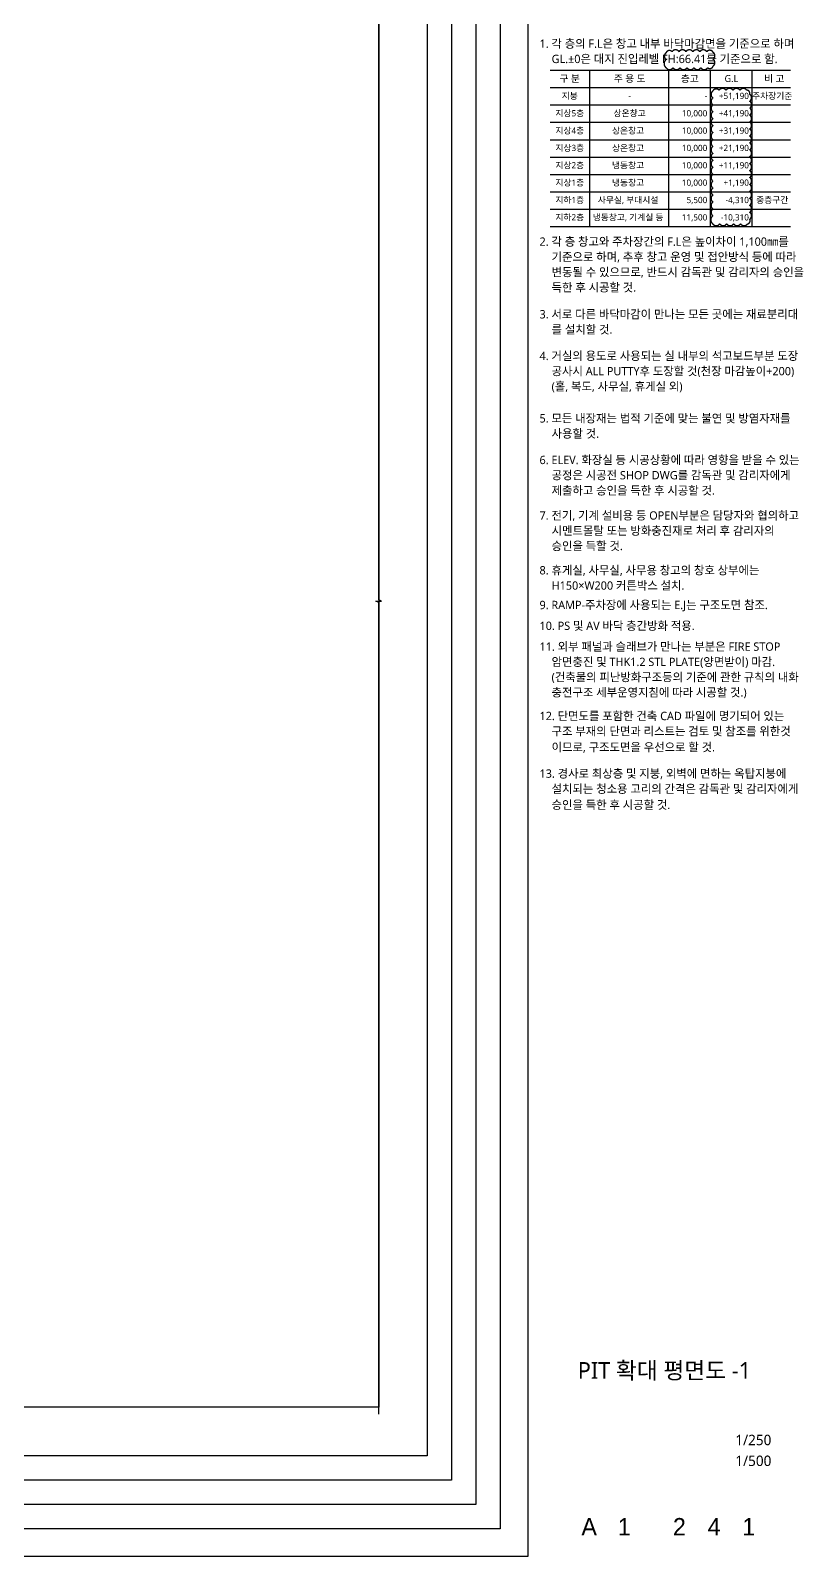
# Model space of a CAD drawing. Header units: millimetres. Extents: x 45782458 to 46215946, y 191740 to 1509539.
# Drawn here: x 45941881 to 45997585, y 1343740 to 1453706 of the extents above; entities that cross this region are included whole.
import ezdxf
from ezdxf.enums import TextEntityAlignment as Align

# ---------------------------------------------------------------- set-up
doc = ezdxf.new("R2010")
doc.units = ezdxf.units.MM
doc.header["$LTSCALE"] = 1000
doc.header["$MEASUREMENT"] = 0
doc.linetypes.add('ACAD_ISO03W100', pattern=[30, 12, -18])
doc.layers.get('0').update_dxf_attribs({"linetype": 'CONTINUOUS'})
doc.layers.get('Defpoints').update_dxf_attribs({"color": 171, "linetype": 'CONTINUOUS'})
for name, color, linetype in [('SYM', 7, 'CONTINUOUS'), ('TEXT(MIN)', 7, 'CONTINUOUS'), ('TEXT-TITLE', 6, 'CONTINUOUS'), ('TEXT-기입', 6, 'CONTINUOUS')]:
    doc.layers.add(name, color=color, linetype=linetype)
doc.layers.add('VE변경사항적용-20220616', color=10, linetype='CONTINUOUS', plot=False)
doc.styles.add('CGS', font='cgse', dxfattribs={"bigfont": 'cgs'})
doc.styles.add('나눔바른고딕', font='NanumBarunGothic.ttf')

# ---------------------------------------------------------------- blocks, each defined once
blk = doc.blocks.new('sadnjfknkfggfhfgh')
at = {"layer": 'TEXT(MIN)'}
for points in [[(43152817, 1561090), (43187500, 1561090)], [(43158517, 1561090), (43158517, 1538590)], [(43169917, 1561090), (43169917, 1538590)], [(43175917, 1561090), (43175917, 1538590)], [(43181917, 1561090), (43181917, 1538590)], [(43152817, 1558590), (43187500, 1558590)], [(43152817, 1556090), (43187500, 1556090)], [(43152817, 1553590), (43187500, 1553590)], [(43152817, 1551090), (43187500, 1551090)], [(43152817, 1548590), (43187500, 1548590)], [(43152817, 1546090), (43187500, 1546090)], [(43152817, 1543590), (43187500, 1543590)], [(43152817, 1541090), (43187500, 1541090)], [(43152817, 1538590), (43187500, 1538590)]]:
    blk.add_lwpolyline(points, dxfattribs=at)
at = {"layer": 'VE변경사항적용-20220616', "linetype": 'ACAD_ISO03W100'}
for points in [[(43169553, 1561457, 0.5205671), (43170553, 1561457, 0.5205671), (43171553, 1561457, 0.5205671), (43172553, 1561457, 0.5205671), (43173553, 1561457, 0.5205671), (43174553, 1561457, 0.5205671), (43175553, 1561457, 0.5205671), (43176324, 1561686, 0.5205671), (43176324, 1562686, 0.5205671), (43176324, 1563686, 0.5205671), (43175411, 1563773, 0.5205671), (43174411, 1563773, 0.5205671), (43173411, 1563773, 0.5205671), (43172411, 1563773, 0.5205671), (43171411, 1563773, 0.5205671), (43170411, 1563773, 0.5205671), (43169553, 1563630, 0.5205671), (43169553, 1562630, 0.5205671)], [(43176283, 1538961, 0.5205671), (43177283, 1538961, 0.5205671), (43178283, 1538961, 0.5205671), (43179283, 1538961, 0.5205671), (43180283, 1538961, 0.5205671), (43181283, 1538961, 0.5205671), (43181611, 1539632, 0.5205671), (43181611, 1540632, 0.5205671), (43181611, 1541632, 0.5205671), (43181611, 1542632, 0.5205671), (43181611, 1543632, 0.5205671), (43181611, 1544632, 0.5205671), (43181611, 1545632, 0.5205671), (43181611, 1546632, 0.5205671), (43181611, 1547632, 0.5205671), (43181611, 1548632, 0.5205671), (43181611, 1549632, 0.5205671), (43181611, 1550632, 0.5205671), (43181611, 1551632, 0.5205671), (43181611, 1552632, 0.5205671), (43181611, 1553632, 0.5205671), (43181611, 1554632, 0.5205671), (43181611, 1555632, 0.5205671), (43181611, 1556632, 0.5205671), (43181611, 1557632, 0.5205671), (43181186, 1558208, 0.5205671), (43180186, 1558208, 0.5205671), (43179186, 1558208, 0.5205671), (43178186, 1558208, 0.5205671), (43177186, 1558208, 0.5205671), (43176283, 1558111, 0.5205671), (43176283, 1557111, 0.5205671), (43176283, 1556111, 0.5205671), (43176283, 1555111, 0.5205671), (43176283, 1554111, 0.5205671), (43176283, 1553111, 0.5205671), (43176283, 1552111, 0.5205671), (43176283, 1551111, 0.5205671), (43176283, 1550111, 0.5205671), (43176283, 1549111, 0.5205671), (43176283, 1548111, 0.5205671), (43176283, 1547111, 0.5205671), (43176283, 1546111, 0.5205671), (43176283, 1545111, 0.5205671), (43176283, 1544111, 0.5205671), (43176283, 1543111, 0.5205671), (43176283, 1542111, 0.5205671), (43176283, 1541111, 0.5205671), (43176283, 1540111, 0.5205671)]]:
    blk.add_lwpolyline(points, format="xyb", close=True, dxfattribs=at)
at = {"layer": 'TEXT(MIN)', "style": '나눔바른고딕'}
for s, p in [('1. 각 층의 F.L은 창고 내부 바닥마감면을 기준으로 하며', (43151304, 1564928)), ('GL.±0은 대지 진입레벨 FH:66.41를 기준으로 함.', (43153044, 1562728)), ('2. 각 층 창고와 주차장간의 F.L은 높이차이 1,100㎜를', (43151304, 1536398)), ('기준으로 하며, 추후 창고 운영 및 접안방식 등에 따라', (43153044, 1534198)), ('변동될 수 있으므로, 반드시 감독관 및 감리자의 승인을', (43153044, 1531998)), ('득한 후 시공할 것.', (43153044, 1529798)), ('3. 서로 다른 바닥마감이 만나는 모든 곳에는 재료분리대', (43151304, 1525928)), ('를 설치할 것.', (43153044, 1523728)), ('4. 거실의 용도로 사용되는 실 내부의 석고보드부분 도장', (43151304, 1519928)), ('공사시 ALL PUTTY후 도장할 것(천장 마감높이+200)', (43153044, 1517728)), ('(홀, 복도, 사무실, 휴게실 외)', (43153044, 1515528)), ('5. 모든 내장재는 법적 기준에 맞는 불연 및 방염자재를', (43151304, 1510928)), ('사용할 것.', (43153044, 1508728)), ('6. ELEV. 화장실 등 시공상황에 따라 영향을 받을 수 있는', (43151304, 1504928)), ('공정은 시공전 SHOP DWG를 감독관 및 감리자에게', (43153044, 1502728)), ('제출하고 승인을 득한 후 시공할 것.', (43153044, 1500528)), ('7. 전기, 기계 설비용 등 OPEN부분은 담당자와 협의하고', (43151304, 1496928)), ('시멘트몰탈 또는 방화충진재로 처리 후 감리자의', (43153044, 1494728)), ('승인을 득할 것.', (43153044, 1492528)), ('8. 휴게실, 사무실, 사무용 창고의 창호 상부에는', (43151304, 1489028)), ('H150×W200 커튼박스 설치.', (43153044, 1486828)), ('9. RAMP-주차장에 사용되는 E.J는 구조도면 참조.', (43151304, 1484028)), ('10. PS 및 AV 바닥 층간방화 적용.', (43151304, 1481028)), ('11. 외부 패널과 슬래브가 만나는 부분은 FIRE STOP', (43151304, 1478028)), ('암면충진 및 THK1.2 STL PLATE(양면받이) 마감.', (43153044, 1475828)), ('(건축물의 피난방화구조등의 기준에 관한 규칙의 내화', (43153044, 1473628)), ('충전구조 세부운영지침에 따라 시공할 것.)', (43153044, 1471428)), ('12. 단면도를 포함한 건축 CAD 파일에 명기되어 있는', (43151304, 1468028)), ('구조 부재의 단면과 리스트는 검토 및 참조를 위한것', (43153044, 1465828)), ('이므로, 구조도면을 우선으로 할 것.', (43153044, 1463528)), ('13. 경사로 최상층 및 지붕, 외벽에 면하는 옥탑지붕에', (43151304, 1459728)), ('설치되는 청소용 고리의 간격은 감독관 및 감리자에게', (43153044, 1457528)), ('승인을 득한 후 시공할 것.', (43153044, 1455228))]:
    blk.add_text(s, height=1200, dxfattribs=at).set_placement(p, align=Align.MIDDLE_LEFT)
for s, height, p in [('구 분', 1000, (43155666, 1559896)), ('주 용 도', 1000, (43164299, 1559896)), ('층고', 1000, (43172962, 1559896)), ('G.L', 1000, (43178962, 1559896)), ('비 고', 1000, (43185143, 1559896)), ('지붕', 900, (43155666, 1557396)), ('-', 900, (43164289, 1557396)), ('주차장기준', 900, (43184845, 1557396)), ('지상5층', 900, (43155666, 1554896)), ('상온창고', 900, (43164289, 1554896)), ('지상4층', 900, (43155666, 1552396)), ('상온창고', 900, (43164070, 1552396)), ('지상3층', 900, (43155666, 1549896)), ('상온창고', 900, (43164070, 1549896)), ('지상2층', 900, (43155666, 1547396)), ('냉동창고', 900, (43164070, 1547396)), ('지상1층', 900, (43155666, 1544896)), ('냉동창고', 900, (43164070, 1544896)), ('지하1층', 900, (43155666, 1542396)), ('사무실, 부대시설', 900, (43164070, 1542396)), ('중층구간', 900, (43184845, 1542396)), ('지하2층', 900, (43155666, 1539896)), ('냉동창고, 기계실 등', 900, (43164070, 1539896))]:
    blk.add_text(s, height=height, dxfattribs=at).set_placement(p, align=Align.MIDDLE_CENTER)
for s, p in [('-', (43175487, 1557396)), ('+51,190', (43181487, 1557396)), ('10,000', (43175487, 1554896)), ('+41,190', (43181487, 1554896)), ('10,000', (43175487, 1552396)), ('+31,190', (43181487, 1552396)), ('10,000', (43175487, 1549896)), ('+21,190', (43181487, 1549896)), ('10,000', (43175487, 1547396)), ('+11,190', (43181487, 1547396)), ('10,000', (43175487, 1544896)), ('+1,190', (43181487, 1544896)), ('5,500', (43175487, 1542396)), ('-4,310', (43181487, 1542396)), ('11,500', (43175487, 1539896)), ('-10,310', (43181487, 1539896))]:
    blk.add_text(s, height=900, dxfattribs=at).set_placement(p, align=Align.MIDDLE_RIGHT)

msp = doc.modelspace()

# ---------------------------------------------------------------- linework, layer by layer
at = {"layer": 'Defpoints'}
for points in [[(45977722.3, 1343740.2), (45801022.3, 1343740.2), (45801022.3, 1481440.2), (45977722.3, 1481440.2)], [(45975722.3, 1345740.2), (45803022.3, 1345740.2), (45803022.3, 1479440.2), (45975722.3, 1479440.2)], [(45973972.3, 1347490.2), (45804772.3, 1347490.2), (45804772.3, 1477690.2), (45973972.3, 1477690.2)], [(45972222.3, 1349240.2), (45806522.3, 1349240.2), (45806522.3, 1475940.2), (45972222.3, 1475940.2)], [(45970472.3, 1350990.2), (45808272.3, 1350990.2), (45808272.3, 1474190.2), (45970472.3, 1474190.2)], [(45966972.3, 1354490.2), (45811772.3, 1354490.2), (45811772.3, 1470690.2), (45966972.3, 1470690.2)], [(45966972.3, 1354490.2), (45824022.3, 1354490.2), (45824022.3, 1470690.2), (45966972.3, 1470690.2)]]:
    msp.add_lwpolyline(points, close=True, dxfattribs=at)
at = {"layer": 'SYM', "color": 8}
msp.add_lwpolyline([(45966972.3, 1353990.2), (45966972.4, 1412490.2), (45966772.3, 1412590.2), (45967172.3, 1412590.2), (45966972.3, 1412690.2), (45966972.3, 1471190.2)], dxfattribs=at)

# ---------------------------------------------------------------- block references
at = {"xscale": 0.5, "yscale": 0.5, "zscale": 0.5}
msp.add_blockref('sadnjfknkfggfhfgh', (24402910.6, 670295.1), dxfattribs=at)

# ---------------------------------------------------------------- texts
at = {"layer": 'TEXT-TITLE', "style": '나눔바른고딕'}
msp.add_text('PIT 확대 평면도 -1', height=1200, dxfattribs=at).set_placement((45987564.3, 1356548), align=Align.CENTER)
at = {"layer": 'TEXT-기입', "style": '나눔바른고딕'}
for s, p in [('1/250', (45992673.2, 1351534.9)), ('1/500', (45992673.2, 1350034.9))]:
    msp.add_text(s, height=750, dxfattribs=at).set_placement(p, align=Align.BOTTOM_LEFT)
at = {"layer": 'TEXT-기입', "style": 'CGS'}
for s, p in [('A', (45982141.7, 1345884.9)), ('1', (45984673.1, 1345884.9)), ('2', (45988641.7, 1345884.9)), ('4', (45991141.7, 1345884.9)), ('1', (45993641.7, 1345884.9))]:
    msp.add_text(s, height=1250, dxfattribs=at).set_placement(p, align=Align.MIDDLE_CENTER)

doc.saveas('drawing.dxf')
